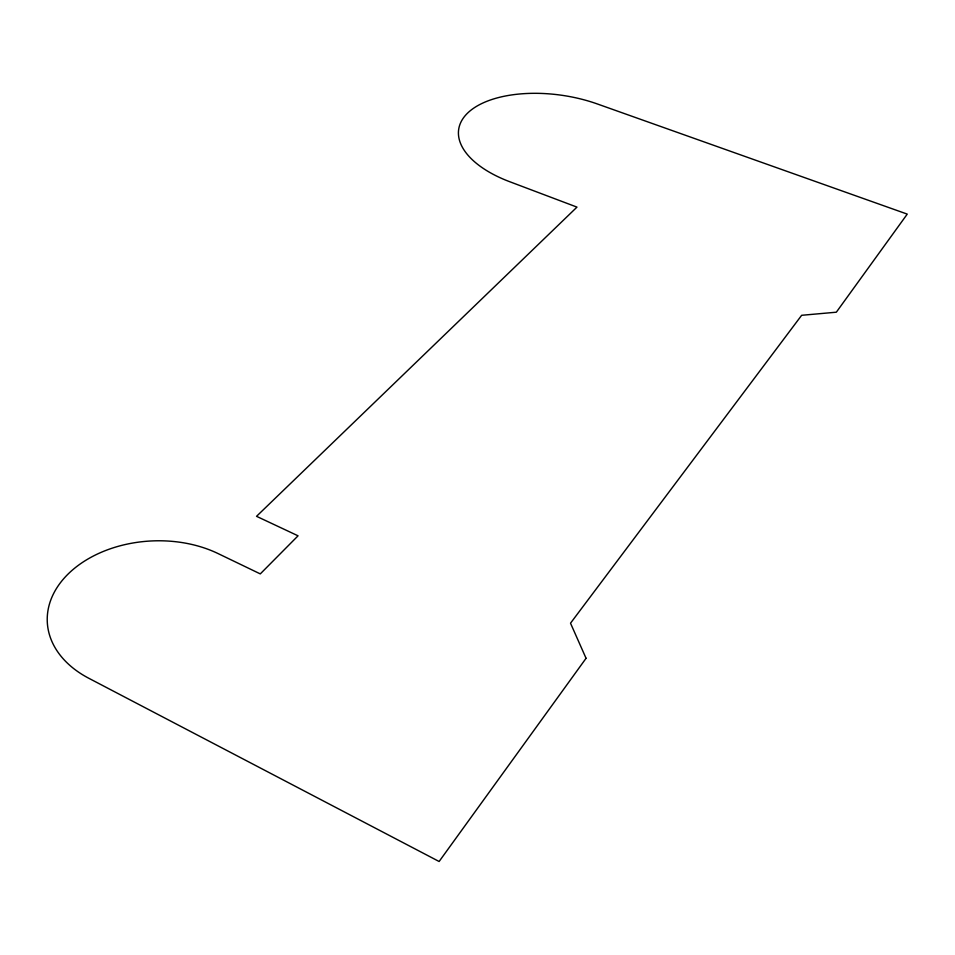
<?xml version="1.0" encoding="UTF-8"?>
<svg xmlns="http://www.w3.org/2000/svg" width="955" height="955" viewBox="0 0 955 955"><rect width="100%" height="100%" fill="white"/><g stroke="black" fill="none" stroke-linecap="round" stroke-linejoin="round"><path stroke-width="1.43" d="M586.06 658.293L439.121 861.494L88.755 678.241A107.843 75.827 -2.9 0 1 68.748 573.406A107.843 75.827 -2.9 0 1 217.991 553.53L260.285 573.895L298.056 535.815L256.537 516.321L576.975 207.116L509.648 181.689A97.243 48.574 8.2 0 1 468.941 111.854A97.243 48.574 8.2 0 1 597.221 103.916L907.25 214.111L836.329 312.201L801.651 315.293L570.517 623.197L586.06 658.293"/></g></svg>
